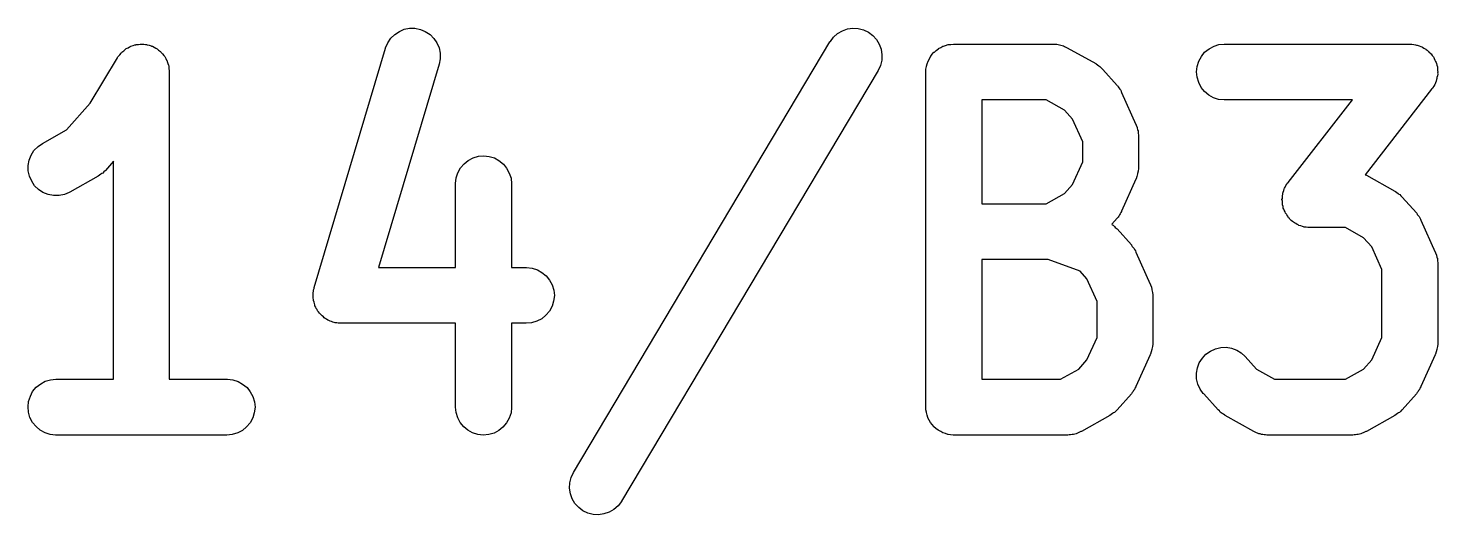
# Model space of a CAD drawing. Extents: x 17 to 402, y -127 to -24.
# Drawn here: x 385.346 to 388.502, y -54.224 to -53.135 of the extents above; entities that cross this region are included whole.
import ezdxf

# ---------------------------------------------------------------- set-up
doc = ezdxf.new("R2010")
doc.units = 0
doc.layers.add('BLACK', color=7, linetype='CONTINUOUS')

msp = doc.modelspace()

# ---------------------------------------------------------------- linework, layer by layer
at = {"layer": 'BLACK', "linetype": 'CONTINUOUS'}
for p, q in [((386.167, -53.1488), (386.177, -53.142)), ((386.177, -53.142), (386.188, -53.1374)), ((386.188, -53.1374), (386.2, -53.1351)), ((386.2, -53.1351), (386.212, -53.1351)), ((386.212, -53.1351), (386.224, -53.1375)), ((386.224, -53.1375), (386.235, -53.1422)), ((386.235, -53.1422), (386.246, -53.149)), ((387.149, -53.1549), (387.158, -53.1468)), ((387.158, -53.1468), (387.169, -53.1406)), ((387.169, -53.1406), (387.18, -53.1366)), ((387.18, -53.1366), (387.192, -53.1349)), ((387.192, -53.1349), (387.204, -53.1356)), ((387.204, -53.1356), (387.216, -53.1386)), ((387.216, -53.1386), (387.227, -53.1438)), ((387.227, -53.1438), (387.237, -53.1511)), ((385.565, -53.1807), (385.57, -53.1786)), ((385.57, -53.1786), (385.573, -53.1763)), ((385.573, -53.1763), (385.575, -53.1758)), ((385.575, -53.1758), (385.576, -53.1751)), ((385.576, -53.1751), (385.581, -53.1738)), ((385.581, -53.1738), (385.585, -53.1723)), ((385.585, -53.1723), (385.587, -53.1721)), ((385.587, -53.1721), (385.588, -53.1716)), ((385.588, -53.1716), (385.593, -53.1712)), ((385.593, -53.1712), (385.597, -53.1706)), ((385.597, -53.1706), (385.599, -53.1707)), ((385.599, -53.1707), (385.6, -53.1705)), ((385.6, -53.1705), (385.605, -53.171)), ((385.605, -53.171), (385.609, -53.1713)), ((385.609, -53.1713), (385.611, -53.1717)), ((385.611, -53.1717), (385.612, -53.1718)), ((385.612, -53.1718), (385.617, -53.1732)), ((385.617, -53.1732), (385.621, -53.1743)), ((385.621, -53.1743), (385.622, -53.175)), ((385.622, -53.175), (385.624, -53.1754)), ((385.624, -53.1754), (385.628, -53.1776)), ((385.628, -53.1776), (385.632, -53.1796)), ((386.146, -53.1786), (386.151, -53.1674)), ((386.146, -53.1795), (386.146, -53.1786)), ((386.151, -53.1674), (386.158, -53.1573)), ((386.158, -53.1573), (386.167, -53.1488)), ((386.246, -53.149), (386.254, -53.1576)), ((386.254, -53.1576), (386.261, -53.1678)), ((386.261, -53.1678), (386.266, -53.179)), ((386.567, -54.1296), (387.141, -53.1653)), ((387.141, -53.1653), (387.142, -53.1646)), ((387.142, -53.1646), (387.149, -53.1549)), ((387.237, -53.1511), (387.245, -53.1602)), ((387.245, -53.1602), (387.251, -53.1707)), ((387.251, -53.1707), (387.256, -53.1822)), ((387.384, -53.1807), (387.389, -53.178)), ((387.389, -53.178), (387.394, -53.1753)), ((387.394, -53.1753), (387.395, -53.1752)), ((387.395, -53.1751), (387.4, -53.1734)), ((387.395, -53.1752), (387.395, -53.1751)), ((387.4, -53.1734), (387.406, -53.1717)), ((387.406, -53.1717), (387.407, -53.1716)), ((387.406, -53.1717), (387.406, -53.1717)), ((387.407, -53.1716), (387.412, -53.1711)), ((387.412, -53.1711), (387.418, -53.1705)), ((387.418, -53.1705), (387.642, -53.1705)), ((387.642, -53.1705), (387.646, -53.1709)), ((387.642, -53.1705), (387.642, -53.1705)), ((387.646, -53.1709), (387.649, -53.171)), ((387.649, -53.171), (387.652, -53.1716)), ((387.652, -53.1716), (387.655, -53.1719)), ((387.655, -53.1719), (387.658, -53.1729)), ((387.658, -53.1729), (387.661, -53.1736)), ((387.661, -53.1736), (387.664, -53.1747)), ((387.664, -53.1747), (387.666, -53.1756)), ((387.666, -53.1756), (387.669, -53.1772)), ((387.669, -53.1772), (387.672, -53.1785)), ((387.672, -53.1785), (387.736, -53.2142)), ((387.99, -53.181), (388.001, -53.1753)), ((388.001, -53.1753), (388.012, -53.1717)), ((388.012, -53.1717), (388.024, -53.1705)), ((388.024, -53.1705), (388.439, -53.1705)), ((388.439, -53.1705), (388.44, -53.1705)), ((388.44, -53.1705), (388.442, -53.1708)), ((388.442, -53.1708), (388.444, -53.1708)), ((388.444, -53.1708), (388.448, -53.1715)), ((388.448, -53.1715), (388.452, -53.1719)), ((388.452, -53.1719), (388.454, -53.1726)), ((388.454, -53.1726), (388.456, -53.173)), ((388.456, -53.173), (388.46, -53.1744)), ((388.46, -53.1744), (388.464, -53.1756)), ((388.464, -53.1756), (388.466, -53.1766)), ((388.466, -53.1766), (388.468, -53.1775)), ((388.468, -53.1775), (388.471, -53.1796)), ((385.485, -53.303), (385.546, -53.2011)), ((385.546, -53.2003), (385.547, -53.1991)), ((385.546, -53.2011), (385.546, -53.2003)), ((385.547, -53.1991), (385.548, -53.1977)), ((385.548, -53.1977), (385.551, -53.1942)), ((385.551, -53.1942), (385.554, -53.1906)), ((385.554, -53.1906), (385.555, -53.1896)), ((385.555, -53.1896), (385.556, -53.1884)), ((385.556, -53.1884), (385.56, -53.1855)), ((385.56, -53.1855), (385.563, -53.1825)), ((385.563, -53.1825), (385.564, -53.1817)), ((385.564, -53.1817), (385.565, -53.1807)), ((385.632, -53.1796), (385.633, -53.1805)), ((385.633, -53.1805), (385.635, -53.1812)), ((385.635, -53.1812), (385.638, -53.1841)), ((385.638, -53.1841), (385.642, -53.1869)), ((385.642, -53.1869), (385.643, -53.188)), ((385.643, -53.188), (385.644, -53.189)), ((385.644, -53.189), (385.647, -53.1925)), ((385.647, -53.1925), (385.65, -53.1959)), ((385.65, -53.1959), (385.651, -53.1972)), ((385.651, -53.1972), (385.652, -53.1984)), ((385.652, -53.1984), (385.654, -53.2025)), ((385.654, -53.2025), (385.656, -53.2064)), ((385.656, -53.2064), (385.657, -53.2079)), ((385.657, -53.2079), (385.657, -53.2092)), ((385.657, -53.2092), (385.659, -53.2136)), ((385.986, -53.7152), (386.146, -53.1795)), ((386.266, -53.179), (386.268, -53.191)), ((386.268, -53.2032), (386.266, -53.2152)), ((386.268, -53.191), (386.268, -53.2032)), ((387.257, -53.2064), (387.254, -53.2183)), ((387.256, -53.1822), (387.257, -53.1942)), ((387.257, -53.1942), (387.257, -53.2064)), ((387.359, -53.2144), (387.361, -53.2088)), ((387.361, -53.2084), (387.364, -53.2033)), ((387.361, -53.2086), (387.361, -53.2084)), ((387.361, -53.2088), (387.361, -53.2086)), ((387.364, -53.2033), (387.366, -53.1981)), ((387.366, -53.1981), (387.367, -53.1979)), ((387.367, -53.1977), (387.37, -53.1932)), ((387.367, -53.1979), (387.367, -53.1977)), ((387.37, -53.1932), (387.374, -53.1887)), ((387.374, -53.1885), (387.375, -53.1884)), ((387.374, -53.1887), (387.374, -53.1885)), ((387.375, -53.1884), (387.379, -53.1847)), ((387.379, -53.1847), (387.384, -53.181)), ((387.384, -53.1809), (387.384, -53.1807)), ((387.384, -53.181), (387.384, -53.1809)), ((387.963, -53.2205), (387.967, -53.2088)), ((387.967, -53.2088), (387.973, -53.1981)), ((387.973, -53.1981), (387.98, -53.1887)), ((387.98, -53.1887), (387.99, -53.181)), ((388.471, -53.1796), (388.475, -53.1815)), ((388.475, -53.1815), (388.476, -53.1829)), ((388.476, -53.1829), (388.478, -53.1841)), ((388.478, -53.1841), (388.481, -53.1868)), ((388.481, -53.1868), (388.484, -53.1893)), ((388.484, -53.1893), (388.485, -53.191)), ((388.485, -53.191), (388.487, -53.1925)), ((388.487, -53.1925), (388.489, -53.1957)), ((388.489, -53.1957), (388.492, -53.1988)), ((388.492, -53.1988), (388.493, -53.2008)), ((388.493, -53.2008), (388.494, -53.2026)), ((388.494, -53.2026), (388.495, -53.2061)), ((388.495, -53.2061), (388.497, -53.2096)), ((388.497, -53.2096), (388.498, -53.2117)), ((385.659, -53.2136), (385.66, -53.2179)), ((385.66, -53.2179), (385.661, -53.2194)), ((385.661, -53.2194), (385.661, -53.2209)), ((385.661, -53.2209), (385.661, -53.2254)), ((385.661, -53.2254), (385.662, -53.23)), ((385.662, -53.23), (385.662, -53.2315)), ((385.662, -53.2315), (385.662, -53.233)), ((385.662, -53.233), (385.662, -53.9205)), ((386.266, -53.2152), (386.13, -53.6705)), ((387.249, -53.2293), (386.674, -54.1936)), ((387.254, -53.2183), (387.249, -53.2293)), ((387.356, -53.2263), (387.357, -53.2205)), ((387.356, -53.2322), (387.356, -53.2263)), ((387.356, -53.2326), (387.356, -53.2322)), ((387.356, -53.233), (387.356, -53.2326)), ((387.356, -53.2326), (387.356, -53.2326)), ((387.356, -53.2326), (387.356, -53.2326)), ((387.356, -53.983), (387.356, -53.233)), ((387.357, -53.22), (387.359, -53.2144)), ((387.357, -53.2203), (387.357, -53.22)), ((387.357, -53.2205), (387.357, -53.2203)), ((387.736, -53.2142), (387.737, -53.2146)), ((387.737, -53.2146), (387.74, -53.2169)), ((387.74, -53.2169), (387.743, -53.2189)), ((387.743, -53.2189), (387.745, -53.2204)), ((387.745, -53.2204), (387.747, -53.2218)), ((387.747, -53.2218), (387.749, -53.2245)), ((387.749, -53.2245), (387.752, -53.2271)), ((387.752, -53.2271), (387.784, -53.2628)), ((387.962, -53.2326), (387.963, -53.2205)), ((387.963, -53.2447), (387.962, -53.2326)), ((388.498, -53.2117), (388.499, -53.2137)), ((388.499, -53.2137), (388.5, -53.2176)), ((388.5, -53.2176), (388.501, -53.2213)), ((388.501, -53.2417), (388.5, -53.2456)), ((388.501, -53.2213), (388.501, -53.2235)), ((388.501, -53.2235), (388.501, -53.2256)), ((388.501, -53.2256), (388.501, -53.2296)), ((388.501, -53.2296), (388.502, -53.2335)), ((388.502, -53.2335), (388.501, -53.2356)), ((388.501, -53.2356), (388.502, -53.2378)), ((388.502, -53.2378), (388.501, -53.2417)), ((387.784, -53.2628), (387.785, -53.2635)), ((387.785, -53.2635), (387.786, -53.266)), ((387.786, -53.266), (387.788, -53.2684)), ((387.788, -53.2684), (387.79, -53.271)), ((387.79, -53.271), (387.792, -53.2734)), ((387.967, -53.2564), (387.963, -53.2447)), ((387.972, -53.2673), (387.967, -53.2564)), ((387.98, -53.2768), (387.972, -53.2673)), ((388.488, -53.2715), (388.339, -53.4628)), ((388.49, -53.2697), (388.488, -53.2715)), ((388.491, -53.268), (388.49, -53.2697)), ((388.493, -53.2645), (388.491, -53.268)), ((388.495, -53.2612), (388.493, -53.2645)), ((388.496, -53.2592), (388.495, -53.2612)), ((388.497, -53.2573), (388.496, -53.2592)), ((388.498, -53.2535), (388.497, -53.2573)), ((388.499, -53.2499), (388.498, -53.2535)), ((388.5, -53.2477), (388.499, -53.2499)), ((388.5, -53.2456), (388.5, -53.2477)), ((385.432, -53.3622), (385.485, -53.303)), ((387.481, -53.2955), (387.481, -53.5277)), ((387.625, -53.2955), (387.481, -53.2955)), ((387.666, -53.3182), (387.625, -53.2955)), ((387.792, -53.2734), (387.793, -53.2763)), ((387.793, -53.2763), (387.794, -53.279)), ((387.794, -53.279), (387.826, -53.3504)), ((387.989, -53.2846), (387.98, -53.2768)), ((388, -53.2905), (387.989, -53.2846)), ((388.011, -53.2942), (388, -53.2905)), ((388.024, -53.2955), (388.011, -53.2942)), ((388.311, -53.2955), (388.024, -53.2955)), ((388.024, -53.2955), (388.024, -53.2955)), ((388.167, -53.4803), (388.311, -53.2955)), ((387.684, -53.3388), (387.666, -53.3182)), ((385.378, -53.3928), (385.432, -53.3622)), ((387.707, -53.3892), (387.684, -53.3388)), ((387.826, -53.3504), (387.827, -53.3512)), ((387.827, -53.3512), (387.827, -53.3517)), ((387.827, -53.3517), (387.827, -53.3521)), ((387.827, -53.3521), (387.829, -53.3575)), ((387.829, -53.3575), (387.83, -53.3628)), ((387.83, -53.3628), (387.83, -53.3633)), ((387.83, -53.3633), (387.831, -53.3638)), ((387.831, -53.3638), (387.831, -53.3694)), ((385.368, -53.3997), (385.378, -53.3928)), ((387.707, -53.434), (387.707, -53.3892)), ((387.831, -53.3694), (387.832, -53.3749)), ((387.832, -53.3749), (387.832, -53.3754)), ((387.832, -53.3754), (387.832, -53.3759)), ((387.832, -53.3759), (387.832, -53.4473)), ((385.346, -53.4421), (385.348, -53.4301)), ((385.348, -53.4301), (385.353, -53.4188)), ((385.353, -53.4188), (385.359, -53.4085)), ((385.359, -53.4085), (385.368, -53.3997)), ((386.322, -53.4384), (386.331, -53.4307)), ((386.331, -53.4307), (386.342, -53.4251)), ((386.342, -53.4251), (386.354, -53.4216)), ((386.354, -53.4216), (386.366, -53.4205)), ((386.366, -53.4205), (386.378, -53.4218)), ((386.378, -53.4218), (386.39, -53.4254)), ((386.39, -53.4254), (386.4, -53.4312)), ((385.346, -53.4543), (385.346, -53.4421)), ((385.349, -53.4663), (385.346, -53.4543)), ((385.509, -53.462), (385.506, -53.464)), ((385.511, -53.4605), (385.509, -53.462)), ((385.513, -53.4592), (385.511, -53.4605)), ((385.515, -53.4564), (385.513, -53.4592)), ((385.518, -53.4539), (385.515, -53.4564)), ((385.519, -53.4532), (385.518, -53.4539)), ((385.537, -53.4325), (385.519, -53.4532)), ((385.537, -53.9205), (385.537, -53.4325)), ((386.304, -53.47), (386.308, -53.4584)), ((386.308, -53.4584), (386.314, -53.4477)), ((386.314, -53.4477), (386.322, -53.4384)), ((386.4, -53.4312), (386.41, -53.439)), ((386.41, -53.439), (386.417, -53.4484)), ((386.417, -53.4484), (386.423, -53.4592)), ((386.423, -53.4592), (386.427, -53.4709)), ((387.684, -53.4844), (387.707, -53.434)), ((387.83, -53.4612), (387.828, -53.4666)), ((387.831, -53.4548), (387.83, -53.4603)), ((387.83, -53.4603), (387.83, -53.4608)), ((387.83, -53.4608), (387.83, -53.4612)), ((387.832, -53.4491), (387.831, -53.4548)), ((387.832, -53.4473), (387.832, -53.4482)), ((387.832, -53.4482), (387.832, -53.4487)), ((387.832, -53.4487), (387.832, -53.4491)), ((385.354, -53.4775), (385.349, -53.4663)), ((385.36, -53.4875), (385.354, -53.4775)), ((385.369, -53.4961), (385.36, -53.4875)), ((385.503, -53.4661), (385.439, -53.5019)), ((385.506, -53.464), (385.503, -53.4661)), ((386.303, -53.4822), (386.304, -53.47)), ((386.303, -53.483), (386.303, -53.4822)), ((386.303, -53.6705), (386.303, -53.483)), ((386.427, -53.4709), (386.428, -53.483)), ((386.428, -53.483), (386.428, -53.6705)), ((387.666, -53.505), (387.684, -53.4844)), ((387.826, -53.4728), (387.794, -53.5442)), ((387.827, -53.4719), (387.826, -53.4724)), ((387.826, -53.4724), (387.826, -53.4728)), ((387.828, -53.4666), (387.827, -53.4719)), ((388.158, -53.4945), (388.159, -53.4926)), ((388.159, -53.4926), (388.16, -53.4906)), ((388.16, -53.4906), (388.162, -53.4872)), ((388.162, -53.4872), (388.164, -53.4838)), ((388.164, -53.4838), (388.165, -53.4821)), ((388.165, -53.4821), (388.167, -53.4803)), ((388.339, -53.4628), (388.339, -53.4629)), ((388.339, -53.4629), (388.342, -53.4642)), ((388.342, -53.4642), (388.406, -53.4999)), ((385.379, -53.5027), (385.369, -53.4961)), ((385.391, -53.5073), (385.379, -53.5027)), ((385.403, -53.5096), (385.391, -53.5073)), ((385.415, -53.5095), (385.403, -53.5096)), ((385.427, -53.507), (385.415, -53.5095)), ((385.438, -53.5023), (385.427, -53.507)), ((385.439, -53.5019), (385.438, -53.5023)), ((387.625, -53.5277), (387.666, -53.505)), ((388.153, -53.5183), (388.154, -53.5161)), ((388.154, -53.5222), (388.153, -53.5183)), ((388.154, -53.5101), (388.155, -53.5062)), ((388.154, -53.5139), (388.154, -53.5101)), ((388.154, -53.5161), (388.154, -53.5139)), ((388.154, -53.5261), (388.154, -53.5222)), ((388.155, -53.5041), (388.156, -53.5019)), ((388.155, -53.5062), (388.155, -53.5041)), ((388.156, -53.5019), (388.157, -53.4983)), ((388.157, -53.4983), (388.158, -53.4945)), ((388.406, -53.4999), (388.407, -53.5004)), ((388.407, -53.5004), (388.41, -53.5026)), ((388.41, -53.5026), (388.413, -53.5046)), ((388.413, -53.5046), (388.415, -53.5061)), ((388.415, -53.5061), (388.417, -53.5075)), ((388.417, -53.5075), (388.419, -53.5102)), ((388.419, -53.5102), (388.422, -53.5128)), ((388.422, -53.5128), (388.454, -53.5485)), ((387.481, -53.5277), (387.625, -53.5277)), ((387.788, -53.5555), (387.786, -53.5579)), ((387.789, -53.553), (387.788, -53.5555)), ((387.791, -53.5505), (387.789, -53.553)), ((387.792, -53.5477), (387.791, -53.5505)), ((387.794, -53.545), (387.792, -53.5477)), ((387.794, -53.5442), (387.794, -53.545)), ((388.154, -53.5283), (388.154, -53.5261)), ((388.154, -53.5305), (388.154, -53.5283)), ((388.156, -53.5342), (388.154, -53.5305)), ((388.156, -53.538), (388.156, -53.5342)), ((388.157, -53.5401), (388.156, -53.538)), ((388.158, -53.5422), (388.157, -53.5401)), ((388.16, -53.5456), (388.158, -53.5422)), ((388.161, -53.5492), (388.16, -53.5456)), ((388.163, -53.551), (388.161, -53.5492)), ((388.164, -53.553), (388.163, -53.551)), ((388.166, -53.556), (388.164, -53.553)), ((388.168, -53.5592), (388.166, -53.556)), ((388.454, -53.5485), (388.455, -53.5492)), ((388.455, -53.5492), (388.456, -53.5517)), ((388.456, -53.5517), (388.458, -53.5541)), ((388.458, -53.5541), (388.46, -53.5567)), ((388.46, -53.5567), (388.462, -53.5591)), ((387.784, -53.5604), (387.772, -53.5739)), ((387.772, -53.5739), (387.773, -53.5747)), ((387.773, -53.5747), (387.775, -53.576)), ((387.775, -53.576), (387.778, -53.5784)), ((387.778, -53.5784), (387.78, -53.5807)), ((387.78, -53.5807), (387.782, -53.5826)), ((387.782, -53.5826), (387.784, -53.5843)), ((387.786, -53.5579), (387.784, -53.5604)), ((387.784, -53.5843), (387.816, -53.62)), ((388.17, -53.5608), (388.168, -53.5592)), ((388.171, -53.5625), (388.17, -53.5608)), ((388.174, -53.565), (388.171, -53.5625)), ((388.177, -53.5677), (388.174, -53.565)), ((388.179, -53.5689), (388.177, -53.5677)), ((388.181, -53.5703), (388.179, -53.5689)), ((388.184, -53.5722), (388.181, -53.5703)), ((388.187, -53.5743), (388.184, -53.5722)), ((388.189, -53.5751), (388.187, -53.5743)), ((388.191, -53.5762), (388.189, -53.5751)), ((388.195, -53.5774), (388.191, -53.5762)), ((388.199, -53.5788), (388.195, -53.5774)), ((388.201, -53.5792), (388.199, -53.5788)), ((388.203, -53.5799), (388.201, -53.5792)), ((388.207, -53.5803), (388.203, -53.5799)), ((388.211, -53.581), (388.207, -53.5803)), ((388.213, -53.581), (388.211, -53.581)), ((388.215, -53.5812), (388.213, -53.581)), ((388.216, -53.5812), (388.215, -53.5812)), ((388.295, -53.5812), (388.216, -53.5812)), ((388.336, -53.6039), (388.295, -53.5812)), ((388.462, -53.5591), (388.463, -53.562)), ((388.463, -53.562), (388.464, -53.5647)), ((388.464, -53.5647), (388.496, -53.6361)), ((387.816, -53.62), (387.816, -53.6206)), ((388.354, -53.6246), (388.336, -53.6039)), ((387.816, -53.6206), (387.818, -53.6232)), ((387.818, -53.6232), (387.82, -53.6255)), ((387.82, -53.6255), (387.822, -53.6281)), ((387.822, -53.6281), (387.823, -53.6306)), ((387.823, -53.6306), (387.825, -53.6334)), ((387.825, -53.6334), (387.826, -53.6361)), ((387.826, -53.6361), (387.858, -53.7075)), ((388.377, -53.6749), (388.354, -53.6246)), ((388.496, -53.6361), (388.497, -53.6369)), ((388.497, -53.6369), (388.497, -53.6374)), ((388.497, -53.6374), (388.497, -53.6378)), ((388.497, -53.6378), (388.499, -53.6432)), ((388.499, -53.6432), (388.5, -53.6485)), ((388.5, -53.6485), (388.5, -53.649)), ((388.5, -53.649), (388.501, -53.6495)), ((388.501, -53.6495), (388.501, -53.6551)), ((386.13, -53.6705), (386.303, -53.6705)), ((386.428, -53.6705), (386.461, -53.6705)), ((386.461, -53.6705), (386.462, -53.6705)), ((386.462, -53.6705), (386.474, -53.6719)), ((386.474, -53.6719), (386.486, -53.6756)), ((386.486, -53.6756), (386.496, -53.6815)), ((386.496, -53.6815), (386.506, -53.6893)), ((387.481, -53.6527), (387.481, -53.9205)), ((387.63, -53.6527), (387.481, -53.6527)), ((387.701, -53.679), (387.63, -53.6527)), ((387.716, -53.696), (387.701, -53.679)), ((388.377, -53.8269), (388.377, -53.6749)), ((388.501, -53.6551), (388.502, -53.6607)), ((388.502, -53.6607), (388.502, -53.6611)), ((388.502, -53.6611), (388.502, -53.6616)), ((388.502, -53.6616), (388.502, -53.8402)), ((386.506, -53.6893), (386.513, -53.6988)), ((386.513, -53.6988), (386.519, -53.7096)), ((386.519, -53.7096), (386.523, -53.7213)), ((387.739, -53.7464), (387.716, -53.696)), ((387.858, -53.7075), (387.859, -53.7083)), ((387.859, -53.7083), (387.859, -53.7088)), ((387.859, -53.7088), (387.859, -53.7092)), ((387.859, -53.7092), (387.861, -53.7146)), ((387.861, -53.7146), (387.862, -53.72)), ((385.984, -53.7272), (385.985, -53.7238)), ((385.984, -53.7299), (385.984, -53.7272)), ((385.984, -53.7326), (385.984, -53.7299)), ((385.984, -53.736), (385.984, -53.7326)), ((385.984, -53.7394), (385.984, -53.736)), ((385.985, -53.742), (385.984, -53.7394)), ((385.985, -53.7205), (385.986, -53.7179)), ((385.985, -53.7238), (385.985, -53.7205)), ((385.985, -53.7447), (385.985, -53.742)), ((385.986, -53.748), (385.985, -53.7447)), ((385.986, -53.7179), (385.986, -53.7152)), ((386.522, -53.7456), (386.519, -53.7573)), ((386.524, -53.7335), (386.522, -53.7456)), ((386.523, -53.7213), (386.524, -53.7335)), ((387.739, -53.8269), (387.739, -53.7464)), ((387.862, -53.72), (387.862, -53.7204)), ((387.862, -53.7204), (387.862, -53.7209)), ((387.862, -53.7209), (387.863, -53.7265)), ((387.863, -53.7265), (387.864, -53.7321)), ((387.864, -53.7321), (387.864, -53.7326)), ((387.864, -53.7326), (387.864, -53.733)), ((387.864, -53.733), (387.864, -53.8402)), ((385.987, -53.7513), (385.986, -53.748)), ((385.988, -53.7538), (385.987, -53.7513)), ((385.988, -53.7564), (385.988, -53.7538)), ((385.99, -53.7595), (385.988, -53.7564)), ((385.991, -53.7626), (385.99, -53.7595)), ((385.993, -53.7648), (385.991, -53.7626)), ((385.994, -53.7673), (385.993, -53.7648)), ((385.996, -53.7699), (385.994, -53.7673)), ((385.998, -53.7727), (385.996, -53.7699)), ((386, -53.7746), (385.998, -53.7727)), ((386.002, -53.7768), (386, -53.7746)), ((386.004, -53.7789), (386.002, -53.7768)), ((386.505, -53.7774), (386.496, -53.7851)), ((386.513, -53.768), (386.505, -53.7774)), ((386.519, -53.7573), (386.513, -53.768)), ((386.007, -53.7813), (386.004, -53.7789)), ((386.009, -53.7829), (386.007, -53.7813)), ((386.011, -53.7846), (386.009, -53.7829)), ((386.014, -53.7862), (386.011, -53.7846)), ((386.017, -53.7881), (386.014, -53.7862)), ((386.019, -53.7892), (386.017, -53.7881)), ((386.022, -53.7905), (386.019, -53.7892)), ((386.025, -53.7915), (386.022, -53.7905)), ((386.028, -53.7928), (386.025, -53.7915)), ((386.031, -53.7933), (386.028, -53.7928)), ((386.033, -53.7942), (386.031, -53.7933)), ((386.037, -53.7945), (386.033, -53.7942)), ((386.04, -53.7952), (386.037, -53.7945)), ((386.043, -53.7952), (386.04, -53.7952)), ((386.045, -53.7955), (386.043, -53.7952)), ((386.046, -53.7955), (386.045, -53.7955)), ((386.303, -53.7955), (386.046, -53.7955)), ((386.303, -53.983), (386.303, -53.7955)), ((386.461, -53.7955), (386.428, -53.7955)), ((386.428, -53.7955), (386.428, -53.983)), ((386.473, -53.7943), (386.461, -53.7955)), ((386.485, -53.7908), (386.473, -53.7943)), ((386.496, -53.7851), (386.485, -53.7908)), ((387.716, -53.8772), (387.739, -53.8269)), ((387.864, -53.8402), (387.864, -53.8411)), ((387.864, -53.8411), (387.864, -53.8415)), ((388.354, -53.8772), (388.377, -53.8269)), ((388.502, -53.8402), (388.502, -53.8411)), ((388.502, -53.8411), (388.502, -53.8415)), ((387.858, -53.8657), (387.826, -53.9371)), ((387.859, -53.8648), (387.858, -53.8652)), ((387.858, -53.8652), (387.858, -53.8657)), ((387.86, -53.8595), (387.859, -53.8648)), ((387.862, -53.8541), (387.86, -53.8595)), ((387.863, -53.8476), (387.862, -53.8532)), ((387.862, -53.8532), (387.862, -53.8536)), ((387.862, -53.8536), (387.862, -53.8541)), ((387.864, -53.842), (387.863, -53.8476)), ((387.864, -53.8415), (387.864, -53.842)), ((387.975, -53.8736), (387.983, -53.8647)), ((387.983, -53.8647), (387.993, -53.8576)), ((387.993, -53.8576), (388.004, -53.8525)), ((388.004, -53.8525), (388.016, -53.8497)), ((388.016, -53.8497), (388.028, -53.8492)), ((388.028, -53.8492), (388.04, -53.8511)), ((388.04, -53.8511), (388.052, -53.8553)), ((388.052, -53.8553), (388.062, -53.8617)), ((388.062, -53.8617), (388.071, -53.87)), ((388.071, -53.87), (388.096, -53.8979)), ((388.496, -53.8657), (388.464, -53.9371)), ((388.497, -53.8648), (388.496, -53.8652)), ((388.496, -53.8652), (388.496, -53.8657)), ((388.498, -53.8595), (388.497, -53.8648)), ((388.5, -53.8541), (388.498, -53.8595)), ((388.501, -53.8476), (388.5, -53.8532)), ((388.5, -53.8532), (388.5, -53.8536)), ((388.5, -53.8536), (388.5, -53.8541)), ((388.502, -53.842), (388.501, -53.8476)), ((388.502, -53.8415), (388.502, -53.842)), ((387.657, -53.9205), (387.698, -53.8979)), ((387.698, -53.8979), (387.716, -53.8772)), ((387.962, -53.9074), (387.964, -53.8954)), ((387.964, -53.8954), (387.968, -53.884)), ((387.968, -53.884), (387.975, -53.8736)), ((388.096, -53.8979), (388.136, -53.9205)), ((388.295, -53.9205), (388.336, -53.8979)), ((388.336, -53.8979), (388.354, -53.8772)), ((385.364, -53.9387), (385.374, -53.931)), ((385.374, -53.931), (385.384, -53.9253)), ((385.384, -53.9253), (385.396, -53.9217)), ((385.396, -53.9217), (385.408, -53.9205)), ((385.408, -53.9205), (385.537, -53.9205)), ((385.662, -53.9205), (385.791, -53.9205)), ((385.791, -53.9205), (385.792, -53.9205)), ((385.792, -53.9205), (385.804, -53.9219)), ((385.804, -53.9219), (385.816, -53.9256)), ((385.816, -53.9256), (385.826, -53.9315)), ((385.826, -53.9315), (385.836, -53.9393)), ((387.481, -53.9205), (387.657, -53.9205)), ((387.962, -53.9196), (387.962, -53.9074)), ((387.965, -53.9315), (387.962, -53.9196)), ((387.97, -53.9426), (387.965, -53.9315)), ((388.136, -53.9205), (388.295, -53.9205)), ((385.347, -53.9705), (385.351, -53.9588)), ((385.351, -53.9588), (385.356, -53.9481)), ((385.356, -53.9481), (385.364, -53.9387)), ((385.836, -53.9393), (385.843, -53.9488)), ((385.843, -53.9488), (385.849, -53.9596)), ((385.849, -53.9596), (385.853, -53.9713)), ((387.816, -53.9532), (387.784, -53.989)), ((387.818, -53.9507), (387.816, -53.9532)), ((387.82, -53.9484), (387.818, -53.9507)), ((387.821, -53.9458), (387.82, -53.9484)), ((387.823, -53.9434), (387.821, -53.9458)), ((387.824, -53.9406), (387.823, -53.9434)), ((387.826, -53.9379), (387.824, -53.9406)), ((387.826, -53.9371), (387.826, -53.9379)), ((387.977, -53.9526), (387.97, -53.9426)), ((387.978, -53.9532), (387.977, -53.9526)), ((388.01, -53.989), (387.978, -53.9532)), ((388.454, -53.9532), (388.422, -53.989)), ((388.456, -53.9507), (388.454, -53.9532)), ((388.458, -53.9484), (388.456, -53.9507)), ((388.459, -53.9458), (388.458, -53.9484)), ((388.461, -53.9434), (388.459, -53.9458)), ((388.462, -53.9406), (388.461, -53.9434)), ((388.464, -53.9379), (388.462, -53.9406)), ((388.464, -53.9371), (388.464, -53.9379)), ((385.346, -53.9826), (385.347, -53.9705)), ((385.347, -53.9947), (385.346, -53.9826)), ((385.35, -54.0064), (385.347, -53.9947)), ((385.852, -53.9956), (385.849, -54.0073)), ((385.854, -53.9835), (385.852, -53.9956)), ((385.853, -53.9713), (385.854, -53.9835)), ((386.304, -53.9952), (386.303, -53.983)), ((386.308, -54.0069), (386.304, -53.9952)), ((386.427, -53.996), (386.423, -54.0077)), ((386.428, -53.9839), (386.427, -53.996)), ((386.428, -53.983), (386.428, -53.9839)), ((387.356, -53.9889), (387.356, -53.983)), ((387.357, -53.9947), (387.356, -53.9889)), ((387.357, -53.995), (387.357, -53.9947)), ((387.357, -53.9952), (387.357, -53.995)), ((387.359, -54.0008), (387.357, -53.9952)), ((387.774, -53.9977), (387.771, -53.9997)), ((387.776, -53.9962), (387.774, -53.9977)), ((387.778, -53.9949), (387.776, -53.9962)), ((387.781, -53.9921), (387.778, -53.9949)), ((387.783, -53.9896), (387.781, -53.9921)), ((387.784, -53.989), (387.783, -53.9896)), ((388.013, -53.9915), (388.01, -53.989)), ((388.015, -53.9943), (388.013, -53.9915)), ((388.017, -53.9957), (388.015, -53.9943)), ((388.019, -53.9972), (388.017, -53.9957)), ((388.022, -53.9992), (388.019, -53.9972)), ((388.412, -53.9977), (388.409, -53.9997)), ((388.414, -53.9962), (388.412, -53.9977)), ((388.416, -53.9949), (388.414, -53.9962)), ((388.419, -53.9921), (388.416, -53.9949)), ((388.421, -53.9896), (388.419, -53.9921)), ((388.422, -53.989), (388.421, -53.9896)), ((385.356, -54.0173), (385.35, -54.0064)), ((385.364, -54.0268), (385.356, -54.0173)), ((385.373, -54.0346), (385.364, -54.0268)), ((385.835, -54.0274), (385.826, -54.0351)), ((385.843, -54.018), (385.835, -54.0274)), ((385.849, -54.0073), (385.843, -54.018)), ((386.313, -54.0176), (386.308, -54.0069)), ((386.321, -54.0271), (386.313, -54.0176)), ((386.33, -54.0348), (386.321, -54.0271)), ((386.409, -54.0277), (386.4, -54.0353)), ((386.417, -54.0183), (386.409, -54.0277)), ((386.423, -54.0077), (386.417, -54.0183)), ((387.36, -54.0064), (387.359, -54.0008)), ((387.36, -54.0066), (387.36, -54.0064)), ((387.36, -54.0069), (387.36, -54.0066)), ((387.363, -54.012), (387.36, -54.0069)), ((387.366, -54.0173), (387.363, -54.012)), ((387.366, -54.0174), (387.366, -54.0173)), ((387.366, -54.0176), (387.366, -54.0174)), ((387.37, -54.0222), (387.366, -54.0176)), ((387.374, -54.0268), (387.37, -54.0222)), ((387.374, -54.0269), (387.374, -54.0268)), ((387.374, -54.0271), (387.374, -54.0269)), ((387.378, -54.0308), (387.374, -54.0271)), ((387.768, -54.0019), (387.704, -54.0376)), ((387.771, -53.9997), (387.768, -54.0019)), ((388.025, -54.0014), (388.022, -53.9992)), ((388.026, -54.0019), (388.025, -54.0014)), ((388.09, -54.0376), (388.026, -54.0019)), ((388.406, -54.0019), (388.342, -54.0376)), ((388.409, -53.9997), (388.406, -54.0019)), ((385.384, -54.0405), (385.373, -54.0346)), ((385.395, -54.0442), (385.384, -54.0405)), ((385.407, -54.0455), (385.395, -54.0442)), ((385.408, -54.0455), (385.407, -54.0455)), ((385.791, -54.0455), (385.408, -54.0455)), ((385.803, -54.0443), (385.791, -54.0455)), ((385.815, -54.0408), (385.803, -54.0443)), ((385.826, -54.0351), (385.815, -54.0408)), ((386.341, -54.0407), (386.33, -54.0348)), ((386.353, -54.0443), (386.341, -54.0407)), ((386.365, -54.0455), (386.353, -54.0443)), ((386.377, -54.0444), (386.365, -54.0455)), ((386.389, -54.041), (386.377, -54.0444)), ((386.4, -54.0353), (386.389, -54.041)), ((387.383, -54.0346), (387.378, -54.0308)), ((387.383, -54.0347), (387.383, -54.0346)), ((387.383, -54.0348), (387.383, -54.0347)), ((387.389, -54.0377), (387.383, -54.0348)), ((387.394, -54.0405), (387.389, -54.0377)), ((387.394, -54.0407), (387.394, -54.0405)), ((387.394, -54.0405), (387.394, -54.0405)), ((387.4, -54.0424), (387.394, -54.0407)), ((387.405, -54.0442), (387.4, -54.0424)), ((387.406, -54.0443), (387.405, -54.0442)), ((387.405, -54.0442), (387.405, -54.0442)), ((387.411, -54.0449), (387.406, -54.0443)), ((387.417, -54.0455), (387.411, -54.0449)), ((387.418, -54.0455), (387.417, -54.0455)), ((387.674, -54.0455), (387.418, -54.0455)), ((387.418, -54.0455), (387.418, -54.0455)), ((387.418, -54.0455), (387.418, -54.0455)), ((387.418, -54.0455), (387.418, -54.0455)), ((387.677, -54.0452), (387.674, -54.0455)), ((387.68, -54.0452), (387.677, -54.0452)), ((387.683, -54.0446), (387.68, -54.0452)), ((387.686, -54.0443), (387.683, -54.0446)), ((387.689, -54.0434), (387.686, -54.0443)), ((387.692, -54.0427), (387.689, -54.0434)), ((387.695, -54.0416), (387.692, -54.0427)), ((387.697, -54.0408), (387.695, -54.0416)), ((387.7, -54.0393), (387.697, -54.0408)), ((387.703, -54.038), (387.7, -54.0393)), ((387.704, -54.0376), (387.703, -54.038)), ((388.093, -54.0389), (388.09, -54.0376)), ((388.096, -54.0405), (388.093, -54.0389)), ((388.098, -54.0413), (388.096, -54.0405)), ((388.101, -54.0425), (388.098, -54.0413)), ((388.104, -54.0432), (388.101, -54.0425)), ((388.107, -54.0442), (388.104, -54.0432)), ((388.11, -54.0445), (388.107, -54.0442)), ((388.113, -54.0451), (388.11, -54.0445)), ((388.116, -54.0452), (388.113, -54.0451)), ((388.119, -54.0455), (388.116, -54.0452)), ((388.12, -54.0455), (388.119, -54.0455)), ((388.312, -54.0455), (388.12, -54.0455)), ((388.315, -54.0452), (388.312, -54.0455)), ((388.318, -54.0452), (388.315, -54.0452)), ((388.321, -54.0446), (388.318, -54.0452)), ((388.324, -54.0443), (388.321, -54.0446)), ((388.327, -54.0434), (388.324, -54.0443)), ((388.33, -54.0427), (388.327, -54.0434)), ((388.333, -54.0416), (388.33, -54.0427)), ((388.335, -54.0408), (388.333, -54.0416)), ((388.338, -54.0393), (388.335, -54.0408)), ((388.341, -54.038), (388.338, -54.0393)), ((388.342, -54.0376), (388.341, -54.038)), ((386.558, -54.1647), (386.559, -54.1525)), ((386.559, -54.1525), (386.562, -54.1407)), ((386.562, -54.1407), (386.567, -54.1296)), ((386.56, -54.1768), (386.558, -54.1647)), ((386.564, -54.1882), (386.56, -54.1768)), ((386.57, -54.1987), (386.564, -54.1882)), ((386.579, -54.2078), (386.57, -54.1987)), ((386.588, -54.2151), (386.579, -54.2078)), ((386.599, -54.2203), (386.588, -54.2151)), ((386.647, -54.2183), (386.635, -54.2223)), ((386.657, -54.2122), (386.647, -54.2183)), ((386.667, -54.2041), (386.657, -54.2122)), ((386.674, -54.1943), (386.667, -54.2041)), ((386.674, -54.1936), (386.674, -54.1943)), ((386.611, -54.2234), (386.599, -54.2203)), ((386.623, -54.2241), (386.611, -54.2234)), ((386.635, -54.2223), (386.623, -54.2241))]:
    msp.add_line(p, q, dxfattribs=at)

doc.saveas('drawing.dxf')
